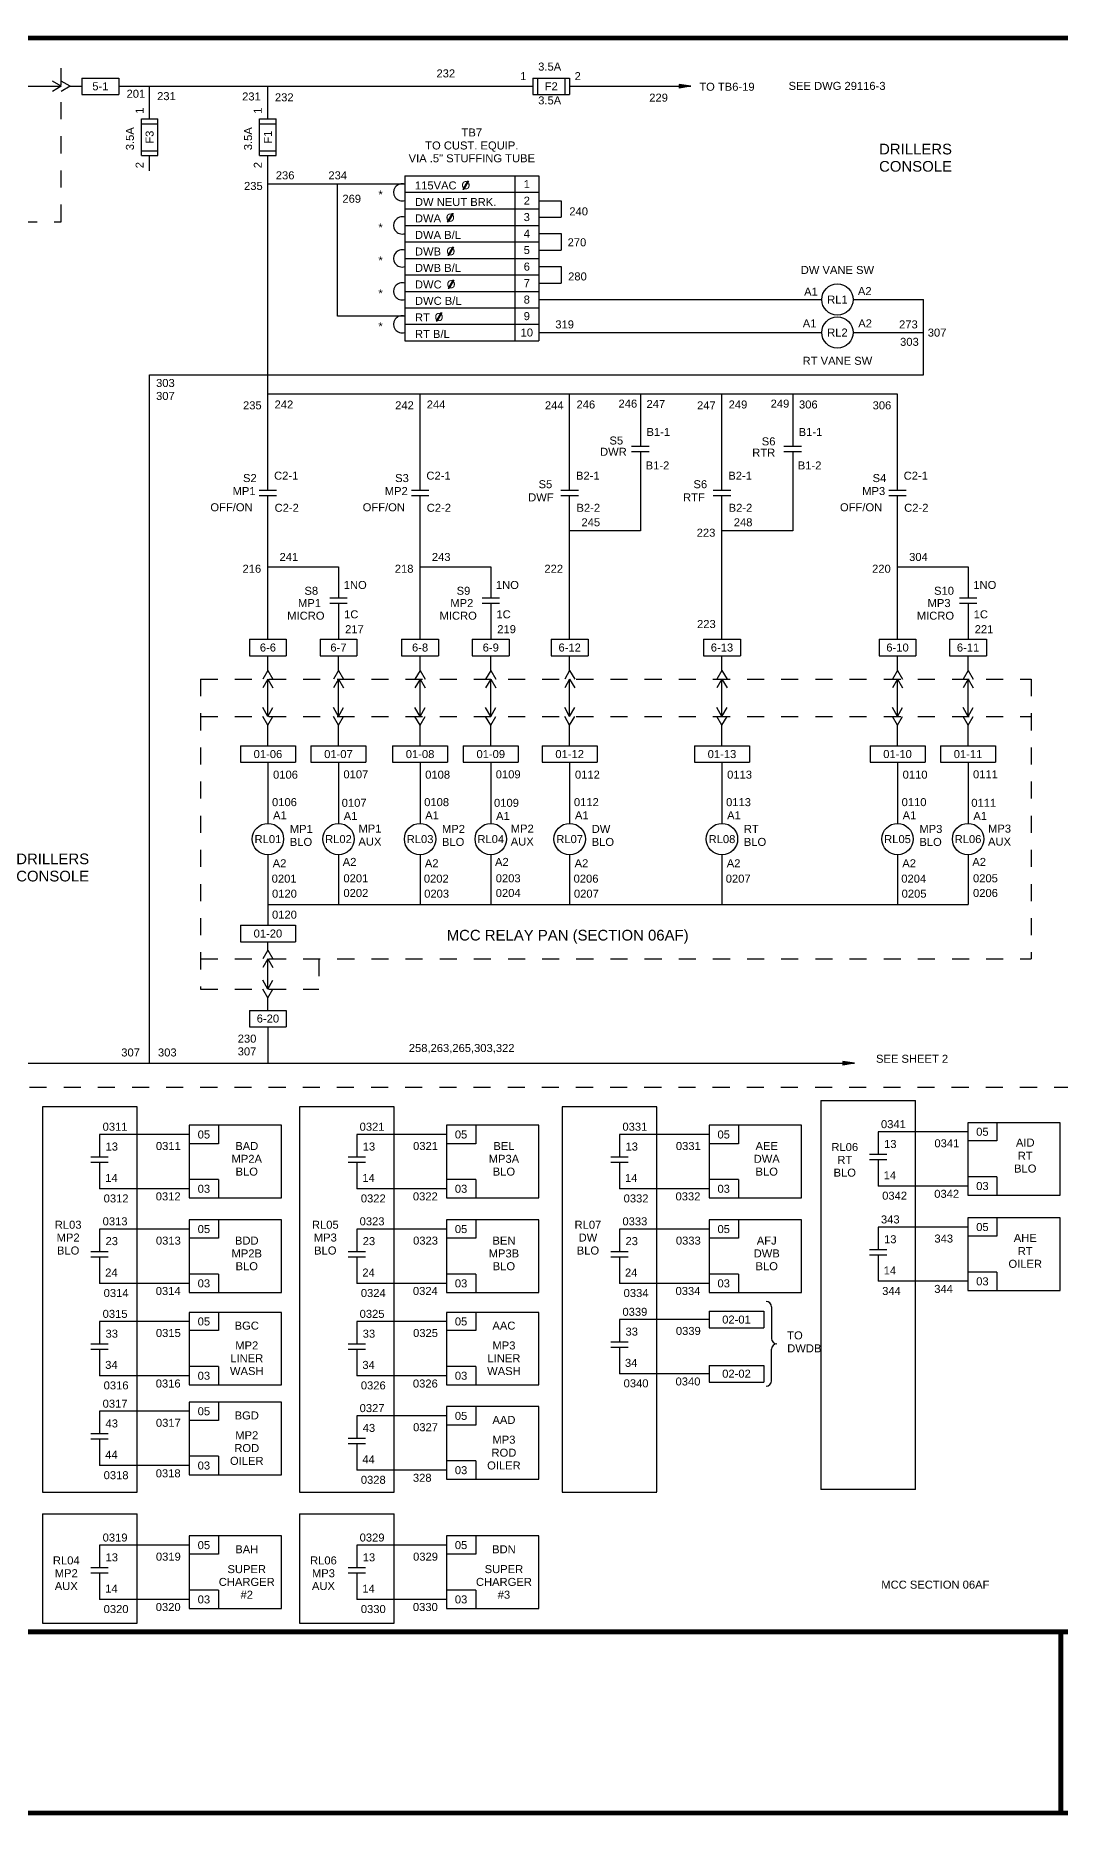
# Model space of a CAD drawing. Extents: x 1.2 to 17.8, y -2.1 to 8.3.
# Drawn here: x 7.38 to 13.38, y -2.09 to 8.33 of the extents above; entities that cross this region are included whole.
import ezdxf
from ezdxf.enums import TextEntityAlignment as Align

# ---------------------------------------------------------------- set-up
doc = ezdxf.new("R2010")
doc.units = 0
doc.header["$MEASUREMENT"] = 0
doc.linetypes.add('DASHED2', pattern=[0.375, 0.25, -0.125])
doc.layers.get('0').update_dxf_attribs({"linetype": 'CONTINUOUS'})
doc.layers.add('DRAWING', color=7, linetype='CONTINUOUS')
doc.styles.get("Standard").update_dxf_attribs({"font": 'ARIAL.TTF'})

# ---------------------------------------------------------------- blocks, each defined once
blk = doc.blocks.new('npcap')
for p, q in [((0, 0.051), (0, -0.051)), ((0.031, 0.051), (0.031, -0.051))]:
    blk.add_line(p, q)
blk = doc.blocks.new('pot_arrow')
blk.add_hatch(color=256).paths.add_polyline_path([(-0.068, 0.011), (-0.068, -0.011), (0, 0)])
for p, q in [((-0.068, 0.011), (-0.068, -0.011)), ((0, 0), (-0.068, 0.011)), ((0, 0), (-0.068, -0.011))]:
    blk.add_line(p, q)
blk = doc.blocks.new('_phase_symbol')
h = blk.add_hatch(color=256)
h.paths.add_polyline_path([(0.018, -0.034), (0.026, -0.034), (0.063, 0.03), (0.055, 0.03)], flags=16)
h.paths.add_polyline_path([(-0.072, -0.05), (0.083, -0.05), (0.083, 0.047), (-0.072, 0.047)], flags=9)
for p, q in [((0.055, 0.03), (0.018, -0.034)), ((0.063, 0.03), (0.026, -0.034)), ((0.055, 0.03), (0.063, 0.03)), ((0.026, -0.034), (0.018, -0.034))]:
    blk.add_line(p, q)
blk.add_text('O', height=0.0625).set_placement((0.007, -0.033))

msp = doc.modelspace()

# ---------------------------------------------------------------- linework, layer by layer
at = {"color": 7, "const_width": 0.0288}
msp.add_lwpolyline([(17.829, -2.077), (17.829, 8.319), (1.196, 8.319), (1.196, -2.077)], close=True, dxfattribs=at)
for points in [[(1.196, -1.016), (17.829, -1.016)], [(13.384, -2.077), (13.384, -1.016)]]:
    msp.add_lwpolyline(points, dxfattribs=at)
at = {"layer": 'DRAWING', "color": 7, "linetype": 'DASHED2', "ltscale": 0.25}
for p, q in [((7.531, 7.243), (7.531, 8.167)), ((3.29, 7.243), (7.531, 7.243)), ((8.347, 4.564), (13.211, 4.564)), ((8.347, 4.564), (8.347, 2.749)), ((13.211, 4.564), (13.211, 2.925)), ((8.347, 4.346), (13.211, 4.346)), ((8.347, 2.925), (13.211, 2.925)), ((9.04, 2.925), (9.04, 2.749)), ((8.347, 2.749), (9.04, 2.749)), ((5.745, 2.174), (13.5, 2.174))]:
    msp.add_line(p, q, dxfattribs=at)
at = {"layer": 'DRAWING', "color": 7}
for p, q in [((7.289, 8.036), (7.531, 8.036)), ((7.531, 8.036), (7.479, 8.066)), ((7.531, 8.036), (7.479, 8.006)), ((7.582, 8.036), (7.531, 8.066)), ((7.582, 8.036), (7.531, 8.006)), ((7.582, 8.036), (7.652, 8.036)), ((7.652, 8.084), (7.868, 8.084)), ((7.652, 8.084), (7.652, 7.988)), ((7.868, 8.084), (7.868, 7.988)), ((7.868, 8.036), (10.292, 8.036)), ((8.048, 7.846), (8.048, 8.036)), ((8.741, 7.846), (8.741, 8.036)), ((10.292, 8.084), (10.292, 7.988)), ((10.292, 8.084), (10.508, 8.084)), ((10.32, 8.084), (10.32, 7.988)), ((10.479, 8.084), (10.479, 7.988)), ((10.508, 8.084), (10.508, 7.988)), ((10.508, 8.036), (11.218, 8.036)), ((7.652, 7.988), (7.868, 7.988)), ((10.292, 7.988), (10.508, 7.988)), ((8, 7.63), (8, 7.846)), ((8, 7.846), (8.097, 7.846)), ((8.097, 7.63), (8.097, 7.846)), ((8.692, 7.846), (8.789, 7.846)), ((8.692, 7.63), (8.692, 7.846)), ((8.789, 7.63), (8.789, 7.846)), ((8, 7.817), (8.097, 7.817)), ((8.692, 7.817), (8.789, 7.817)), ((8, 7.658), (8.097, 7.658)), ((8, 7.63), (8.097, 7.63)), ((8.048, 7.54), (8.048, 7.63)), ((8.692, 7.658), (8.789, 7.658)), ((8.692, 7.63), (8.789, 7.63)), ((8.741, 5.668), (8.741, 7.63)), ((9.542, 7.511), (10.327, 7.511)), ((9.542, 7.511), (9.542, 6.545)), ((10.187, 7.511), (10.187, 6.545)), ((10.327, 7.511), (10.327, 6.545)), ((9.542, 7.463), (8.741, 7.463)), ((9.148, 6.69), (9.148, 7.463)), ((9.542, 7.415), (10.327, 7.415)), ((9.542, 7.318), (10.327, 7.318)), ((10.327, 7.366), (10.458, 7.366)), ((10.458, 7.366), (10.458, 7.27)), ((9.542, 7.221), (10.327, 7.221)), ((10.327, 7.27), (10.458, 7.27)), ((9.542, 7.125), (10.327, 7.125)), ((10.327, 7.173), (10.458, 7.173)), ((10.458, 7.173), (10.458, 7.077)), ((9.542, 7.028), (10.327, 7.028)), ((10.327, 7.077), (10.458, 7.077)), ((9.542, 6.932), (10.327, 6.932)), ((10.327, 6.98), (10.458, 6.98)), ((10.327, 6.883), (10.458, 6.883)), ((10.458, 6.98), (10.458, 6.883)), ((9.542, 6.835), (10.327, 6.835)), ((10.327, 6.787), (11.984, 6.787)), ((12.168, 6.787), (12.58, 6.787)), ((12.58, 6.347), (12.58, 6.787)), ((9.542, 6.69), (9.148, 6.69)), ((9.542, 6.738), (10.327, 6.738)), ((9.542, 6.642), (10.327, 6.642)), ((10.327, 6.594), (11.984, 6.594)), ((12.168, 6.594), (12.58, 6.594)), ((9.542, 6.545), (10.327, 6.545)), ((8.048, 2.314), (8.048, 6.347)), ((8.048, 6.347), (12.58, 6.347)), ((12.428, 6.233), (8.742, 6.233)), ((9.632, 5.668), (9.632, 6.233)), ((10.508, 5.668), (10.508, 6.233)), ((10.922, 6.233), (10.922, 5.927)), ((11.4, 5.668), (11.4, 6.233)), ((11.814, 6.233), (11.814, 5.927)), ((12.428, 5.668), (12.428, 6.233)), ((10.922, 5.896), (10.922, 5.433)), ((11.814, 5.896), (11.814, 5.433)), ((8.741, 4.797), (8.741, 5.637)), ((9.632, 4.797), (9.632, 5.637)), ((10.508, 4.797), (10.508, 5.637)), ((11.4, 5.062), (11.4, 5.637)), ((12.428, 4.797), (12.428, 5.637)), ((10.922, 5.433), (10.508, 5.433)), ((11.814, 5.433), (11.4, 5.433)), ((8.741, 5.221), (9.154, 5.221)), ((9.154, 5.221), (9.154, 5.04)), ((9.632, 5.221), (10.046, 5.221)), ((10.046, 5.221), (10.046, 5.04)), ((12.428, 5.221), (12.841, 5.221)), ((12.841, 5.221), (12.841, 5.04)), ((11.4, 4.797), (11.4, 5.12)), ((9.154, 5.009), (9.154, 4.797)), ((10.046, 5.009), (10.046, 4.797)), ((12.841, 5.009), (12.841, 4.797)), ((8.633, 4.797), (8.848, 4.797)), ((8.633, 4.797), (8.633, 4.7)), ((8.848, 4.797), (8.848, 4.7)), ((9.046, 4.797), (9.046, 4.7)), ((9.046, 4.797), (9.262, 4.797)), ((9.262, 4.797), (9.262, 4.7)), ((9.524, 4.797), (9.74, 4.797)), ((9.524, 4.797), (9.524, 4.7)), ((9.74, 4.797), (9.74, 4.7)), ((9.938, 4.797), (10.154, 4.797)), ((9.938, 4.797), (9.938, 4.7)), ((10.154, 4.797), (10.154, 4.7)), ((10.4, 4.797), (10.616, 4.797)), ((10.4, 4.797), (10.4, 4.7)), ((10.616, 4.797), (10.616, 4.7)), ((11.292, 4.797), (11.508, 4.797)), ((11.292, 4.797), (11.292, 4.7)), ((11.508, 4.797), (11.508, 4.7)), ((12.32, 4.797), (12.535, 4.797)), ((12.32, 4.797), (12.32, 4.7)), ((12.535, 4.797), (12.535, 4.7)), ((12.733, 4.797), (12.949, 4.797)), ((12.733, 4.797), (12.733, 4.7)), ((12.949, 4.797), (12.949, 4.7)), ((8.633, 4.7), (8.848, 4.7)), ((8.741, 4.615), (8.741, 4.7)), ((9.046, 4.7), (9.262, 4.7)), ((9.154, 4.615), (9.154, 4.7)), ((9.524, 4.7), (9.74, 4.7)), ((9.632, 4.615), (9.632, 4.7)), ((9.938, 4.7), (10.154, 4.7)), ((10.046, 4.615), (10.046, 4.7)), ((10.4, 4.7), (10.616, 4.7)), ((10.508, 4.615), (10.508, 4.7)), ((11.292, 4.7), (11.508, 4.7)), ((11.4, 4.615), (11.4, 4.7)), ((12.32, 4.7), (12.535, 4.7)), ((12.428, 4.615), (12.428, 4.7)), ((12.733, 4.7), (12.949, 4.7)), ((12.841, 4.615), (12.841, 4.7)), ((8.741, 4.615), (8.711, 4.564)), ((8.741, 4.615), (8.77, 4.564)), ((9.154, 4.615), (9.125, 4.564)), ((9.154, 4.615), (9.184, 4.564)), ((9.632, 4.615), (9.602, 4.564)), ((9.632, 4.615), (9.662, 4.564)), ((10.046, 4.615), (10.016, 4.564)), ((10.046, 4.615), (10.075, 4.564)), ((10.508, 4.615), (10.479, 4.564)), ((10.508, 4.615), (10.538, 4.564)), ((11.4, 4.615), (11.37, 4.564)), ((11.4, 4.615), (11.43, 4.564)), ((12.428, 4.615), (12.398, 4.564)), ((12.428, 4.615), (12.457, 4.564)), ((12.841, 4.615), (12.812, 4.564)), ((12.841, 4.615), (12.871, 4.564)), ((8.741, 4.564), (8.711, 4.512)), ((8.741, 4.564), (8.77, 4.512)), ((8.741, 4.346), (8.741, 4.564)), ((9.154, 4.564), (9.125, 4.512)), ((9.154, 4.564), (9.184, 4.512)), ((9.154, 4.346), (9.154, 4.564)), ((9.632, 4.564), (9.602, 4.512)), ((9.632, 4.346), (9.632, 4.564)), ((9.632, 4.564), (9.662, 4.512)), ((10.046, 4.564), (10.016, 4.512)), ((10.046, 4.346), (10.046, 4.564)), ((10.046, 4.564), (10.075, 4.512)), ((10.508, 4.564), (10.479, 4.512)), ((10.508, 4.346), (10.508, 4.564)), ((10.508, 4.564), (10.538, 4.512)), ((11.4, 4.564), (11.37, 4.512)), ((11.4, 4.346), (11.4, 4.564)), ((11.4, 4.564), (11.43, 4.512)), ((12.428, 4.564), (12.398, 4.512)), ((12.428, 4.346), (12.428, 4.564)), ((12.428, 4.564), (12.457, 4.512)), ((12.841, 4.564), (12.812, 4.512)), ((12.841, 4.346), (12.841, 4.564)), ((12.841, 4.564), (12.871, 4.512)), ((8.741, 4.346), (8.711, 4.398)), ((8.741, 4.346), (8.77, 4.398)), ((9.154, 4.346), (9.125, 4.398)), ((9.154, 4.346), (9.184, 4.398)), ((9.632, 4.346), (9.602, 4.398)), ((9.632, 4.346), (9.662, 4.398)), ((10.046, 4.346), (10.016, 4.398)), ((10.046, 4.346), (10.075, 4.398)), ((10.508, 4.346), (10.479, 4.398)), ((10.508, 4.346), (10.538, 4.398)), ((11.4, 4.346), (11.37, 4.398)), ((11.4, 4.346), (11.43, 4.398)), ((12.428, 4.346), (12.398, 4.398)), ((12.428, 4.346), (12.457, 4.398)), ((12.841, 4.346), (12.812, 4.398)), ((12.841, 4.346), (12.871, 4.398)), ((8.741, 4.295), (8.711, 4.346)), ((8.741, 4.295), (8.77, 4.346)), ((8.741, 4.173), (8.741, 4.295)), ((9.154, 4.295), (9.125, 4.346)), ((9.154, 4.295), (9.184, 4.346)), ((9.154, 4.173), (9.154, 4.295)), ((9.632, 4.295), (9.602, 4.346)), ((9.632, 4.295), (9.662, 4.346)), ((9.632, 4.173), (9.632, 4.295)), ((10.046, 4.295), (10.016, 4.346)), ((10.046, 4.295), (10.075, 4.346)), ((10.046, 4.173), (10.046, 4.295)), ((10.508, 4.295), (10.479, 4.346)), ((10.508, 4.295), (10.538, 4.346)), ((10.508, 4.173), (10.508, 4.295)), ((11.4, 4.295), (11.37, 4.346)), ((11.4, 4.295), (11.43, 4.346)), ((11.4, 4.173), (11.4, 4.295)), ((12.428, 4.295), (12.398, 4.346)), ((12.428, 4.295), (12.457, 4.346)), ((12.428, 4.173), (12.428, 4.295)), ((12.841, 4.295), (12.812, 4.346)), ((12.841, 4.295), (12.871, 4.346)), ((12.841, 4.173), (12.841, 4.295)), ((8.58, 4.173), (8.902, 4.173)), ((8.58, 4.173), (8.58, 4.077)), ((8.902, 4.173), (8.902, 4.077)), ((8.993, 4.173), (9.315, 4.173)), ((8.993, 4.173), (8.993, 4.077)), ((9.315, 4.173), (9.315, 4.077)), ((9.471, 4.173), (9.793, 4.173)), ((9.471, 4.173), (9.471, 4.077)), ((9.793, 4.173), (9.793, 4.077)), ((9.885, 4.173), (10.207, 4.173)), ((9.885, 4.173), (9.885, 4.077)), ((10.207, 4.173), (10.207, 4.077)), ((10.347, 4.173), (10.669, 4.173)), ((10.347, 4.173), (10.347, 4.077)), ((10.669, 4.173), (10.669, 4.077)), ((11.239, 4.173), (11.561, 4.173)), ((11.239, 4.173), (11.239, 4.077)), ((11.561, 4.173), (11.561, 4.077)), ((12.267, 4.173), (12.589, 4.173)), ((12.267, 4.173), (12.267, 4.077)), ((12.589, 4.173), (12.589, 4.077)), ((12.68, 4.173), (13.002, 4.173)), ((12.68, 4.173), (12.68, 4.077)), ((13.002, 4.173), (13.002, 4.077)), ((8.58, 4.077), (8.902, 4.077)), ((8.741, 4.077), (8.741, 3.719)), ((8.993, 4.077), (9.315, 4.077)), ((9.154, 4.077), (9.154, 3.719)), ((9.471, 4.077), (9.793, 4.077)), ((9.632, 4.077), (9.632, 3.719)), ((9.885, 4.077), (10.207, 4.077)), ((10.046, 4.077), (10.046, 3.719)), ((10.347, 4.077), (10.669, 4.077)), ((10.508, 4.077), (10.508, 3.719)), ((11.239, 4.077), (11.561, 4.077)), ((11.4, 4.077), (11.4, 3.719)), ((12.267, 4.077), (12.589, 4.077)), ((12.428, 4.077), (12.428, 3.719)), ((12.68, 4.077), (13.002, 4.077)), ((12.841, 4.077), (12.841, 3.719)), ((8.741, 3.535), (8.741, 3.122)), ((9.154, 3.535), (9.154, 3.243)), ((9.632, 3.535), (9.632, 3.243)), ((10.046, 3.535), (10.046, 3.243)), ((10.508, 3.535), (10.508, 3.243)), ((11.4, 3.535), (11.4, 3.243)), ((12.428, 3.535), (12.428, 3.243)), ((12.841, 3.535), (12.841, 3.243)), ((8.741, 3.243), (12.841, 3.243)), ((8.58, 3.122), (8.902, 3.122)), ((8.58, 3.122), (8.58, 3.026)), ((8.58, 3.026), (8.902, 3.026)), ((8.741, 2.976), (8.741, 3.026)), ((8.902, 3.122), (8.902, 3.026)), ((8.741, 2.976), (8.711, 2.925)), ((8.741, 2.925), (8.711, 2.874)), ((8.741, 2.976), (8.77, 2.925)), ((8.741, 2.749), (8.741, 2.925)), ((8.741, 2.925), (8.77, 2.874)), ((8.741, 2.749), (8.711, 2.8)), ((8.741, 2.697), (8.711, 2.749)), ((8.741, 2.749), (8.77, 2.8)), ((8.741, 2.697), (8.77, 2.749)), ((8.633, 2.624), (8.848, 2.624)), ((8.633, 2.624), (8.633, 2.528)), ((8.741, 2.624), (8.741, 2.697)), ((8.848, 2.624), (8.848, 2.528)), ((8.633, 2.528), (8.848, 2.528)), ((8.741, 2.528), (8.741, 2.314)), ((2.969, 2.314), (12.176, 2.314)), ((11.979, 2.096), (12.533, 2.096)), ((11.979, 2.096), (11.979, -0.182)), ((12.533, -0.182), (12.533, 2.096)), ((7.42, 2.058), (7.42, -0.197)), ((7.975, 2.058), (7.42, 2.058)), ((7.975, -0.197), (7.975, 2.058)), ((8.926, 2.058), (8.926, -0.197)), ((9.481, 2.058), (8.926, 2.058)), ((9.481, -0.197), (9.481, 2.058)), ((10.465, 2.058), (10.465, -0.197)), ((11.019, 2.058), (10.465, 2.058)), ((11.019, -0.195), (11.019, 2.058)), ((8.28, 1.897), (7.755, 1.897)), ((7.755, 1.897), (7.755, 1.764)), ((8.28, 1.951), (8.28, 1.525)), ((8.821, 1.951), (8.28, 1.951)), ((8.452, 1.951), (8.452, 1.843)), ((8.821, 1.525), (8.821, 1.951)), ((9.786, 1.897), (9.261, 1.897)), ((9.261, 1.897), (9.261, 1.764)), ((9.786, 1.951), (9.786, 1.525)), ((10.327, 1.951), (9.786, 1.951)), ((9.958, 1.951), (9.958, 1.843)), ((10.327, 1.525), (10.327, 1.951)), ((11.324, 1.897), (10.8, 1.897)), ((10.8, 1.897), (10.8, 1.764)), ((11.324, 1.951), (11.324, 1.525)), ((11.866, 1.951), (11.324, 1.951)), ((11.496, 1.951), (11.496, 1.843)), ((11.866, 1.525), (11.866, 1.951)), ((12.314, 1.913), (12.314, 1.78)), ((12.839, 1.913), (12.314, 1.913)), ((13.38, 1.966), (12.839, 1.966)), ((12.839, 1.966), (12.839, 1.541)), ((13.01, 1.966), (13.01, 1.859)), ((13.38, 1.541), (13.38, 1.966)), ((8.452, 1.843), (8.28, 1.843)), ((9.958, 1.843), (9.786, 1.843)), ((11.496, 1.843), (11.324, 1.843)), ((13.01, 1.859), (12.839, 1.859)), ((7.755, 1.733), (7.755, 1.579)), ((9.261, 1.733), (9.261, 1.579)), ((10.8, 1.733), (10.8, 1.579)), ((12.314, 1.749), (12.314, 1.595)), ((8.28, 1.579), (7.755, 1.579)), ((8.452, 1.633), (8.28, 1.633)), ((8.452, 1.633), (8.452, 1.525)), ((9.786, 1.579), (9.261, 1.579)), ((9.958, 1.633), (9.786, 1.633)), ((9.958, 1.633), (9.958, 1.525)), ((11.324, 1.579), (10.8, 1.579)), ((11.496, 1.633), (11.324, 1.633)), ((11.496, 1.633), (11.496, 1.525)), ((12.839, 1.595), (12.314, 1.595)), ((13.01, 1.649), (12.839, 1.649)), ((13.01, 1.649), (13.01, 1.541)), ((8.28, 1.525), (8.821, 1.525)), ((9.786, 1.525), (10.327, 1.525)), ((11.324, 1.525), (11.866, 1.525)), ((12.839, 1.541), (13.38, 1.541)), ((8.821, 1.397), (8.28, 1.397)), ((8.28, 1.397), (8.28, 0.971)), ((8.452, 1.397), (8.452, 1.289)), ((8.821, 0.971), (8.821, 1.397)), ((10.327, 1.397), (9.786, 1.397)), ((9.786, 1.397), (9.786, 0.971)), ((9.958, 1.397), (9.958, 1.289)), ((10.327, 0.971), (10.327, 1.397)), ((11.866, 1.397), (11.324, 1.397)), ((11.324, 1.397), (11.324, 0.971)), ((11.496, 1.397), (11.496, 1.289)), ((11.866, 0.971), (11.866, 1.397)), ((12.839, 1.408), (12.839, 0.983)), ((13.38, 1.408), (12.839, 1.408)), ((13.01, 1.408), (13.01, 1.301)), ((13.38, 0.983), (13.38, 1.408)), ((8.28, 1.343), (7.755, 1.343)), ((7.755, 1.343), (7.755, 1.21)), ((8.452, 1.289), (8.28, 1.289)), ((9.786, 1.343), (9.261, 1.343)), ((9.261, 1.343), (9.261, 1.21)), ((9.958, 1.289), (9.786, 1.289)), ((11.324, 1.343), (10.8, 1.343)), ((10.8, 1.343), (10.8, 1.21)), ((11.496, 1.289), (11.324, 1.289)), ((12.839, 1.355), (12.314, 1.355)), ((12.314, 1.355), (12.314, 1.222)), ((13.01, 1.301), (12.839, 1.301)), ((7.755, 1.179), (7.755, 1.025)), ((9.261, 1.179), (9.261, 1.025)), ((10.8, 1.179), (10.8, 1.025)), ((12.314, 1.191), (12.314, 1.037)), ((8.452, 1.079), (8.28, 1.079)), ((8.452, 1.079), (8.452, 0.971)), ((9.958, 1.079), (9.786, 1.079)), ((9.958, 1.079), (9.958, 0.971)), ((11.496, 1.079), (11.324, 1.079)), ((11.496, 1.079), (11.496, 0.971)), ((13.01, 1.091), (12.839, 1.091)), ((13.01, 1.091), (13.01, 0.983)), ((8.28, 1.025), (7.755, 1.025)), ((8.28, 0.971), (8.821, 0.971)), ((9.786, 1.025), (9.261, 1.025)), ((9.786, 0.971), (10.327, 0.971)), ((11.324, 1.025), (10.8, 1.025)), ((11.324, 0.971), (11.866, 0.971)), ((12.839, 1.037), (12.314, 1.037)), ((12.839, 0.983), (13.38, 0.983)), ((8.28, 0.855), (8.28, 0.43)), ((8.821, 0.855), (8.28, 0.855)), ((8.452, 0.855), (8.452, 0.748)), ((8.821, 0.43), (8.821, 0.855)), ((9.786, 0.855), (9.786, 0.43)), ((10.327, 0.855), (9.786, 0.855)), ((9.958, 0.855), (9.958, 0.748)), ((10.327, 0.43), (10.327, 0.855)), ((11.324, 0.862), (11.324, 0.765)), ((11.324, 0.862), (11.646, 0.862)), ((11.646, 0.862), (11.646, 0.765)), ((11.659, 0.92), (11.659, 0.92)), ((11.69, 0.888), (11.69, 0.702)), ((7.755, 0.802), (7.755, 0.669)), ((8.28, 0.802), (7.755, 0.802)), ((8.452, 0.748), (8.28, 0.748)), ((9.261, 0.802), (9.261, 0.669)), ((9.786, 0.802), (9.261, 0.802)), ((9.958, 0.748), (9.786, 0.748)), ((10.8, 0.813), (10.8, 0.681)), ((11.324, 0.813), (10.8, 0.813)), ((11.324, 0.765), (11.646, 0.765)), ((7.755, 0.638), (7.755, 0.484)), ((9.261, 0.638), (9.261, 0.484)), ((10.8, 0.65), (10.8, 0.496)), ((11.69, 0.454), (11.69, 0.64)), ((11.721, 0.671), (11.721, 0.671)), ((11.721, 0.671), (11.721, 0.671)), ((8.452, 0.538), (8.28, 0.538)), ((8.452, 0.538), (8.452, 0.43)), ((9.958, 0.538), (9.786, 0.538)), ((9.958, 0.538), (9.958, 0.43)), ((11.324, 0.544), (11.324, 0.447)), ((11.324, 0.544), (11.646, 0.544)), ((11.646, 0.544), (11.646, 0.447)), ((8.28, 0.484), (7.755, 0.484)), ((8.28, 0.43), (8.821, 0.43)), ((9.786, 0.484), (9.261, 0.484)), ((9.786, 0.43), (10.327, 0.43)), ((11.324, 0.496), (10.8, 0.496)), ((11.324, 0.447), (11.646, 0.447)), ((11.659, 0.423), (11.659, 0.423)), ((8.28, 0.329), (8.28, -0.096)), ((8.821, 0.329), (8.28, 0.329)), ((8.452, 0.329), (8.452, 0.222)), ((8.821, -0.096), (8.821, 0.329)), ((8.28, 0.276), (7.755, 0.276)), ((7.755, 0.276), (7.755, 0.143)), ((8.452, 0.222), (8.28, 0.222)), ((9.786, 0.249), (9.261, 0.249)), ((9.261, 0.249), (9.261, 0.117)), ((10.327, 0.303), (9.786, 0.303)), ((9.786, 0.303), (9.786, -0.122)), ((9.958, 0.303), (9.958, 0.195)), ((10.327, -0.122), (10.327, 0.303)), ((7.755, 0.112), (7.755, -0.042)), ((9.958, 0.195), (9.786, 0.195)), ((8.452, 0.012), (8.28, 0.012)), ((8.452, 0.012), (8.452, -0.096)), ((9.261, 0.085), (9.261, -0.069)), ((8.28, -0.042), (7.755, -0.042)), ((8.28, -0.096), (8.821, -0.096)), ((9.786, -0.069), (9.261, -0.069)), ((9.958, -0.015), (9.786, -0.015)), ((9.958, -0.015), (9.958, -0.122)), ((7.42, -0.197), (7.975, -0.197)), ((8.926, -0.197), (9.481, -0.197)), ((9.786, -0.122), (10.327, -0.122)), ((10.465, -0.197), (11.019, -0.197)), ((11.979, -0.181), (12.533, -0.181)), ((7.42, -0.325), (7.975, -0.325)), ((7.42, -0.325), (7.42, -0.966)), ((7.975, -0.966), (7.975, -0.325)), ((8.926, -0.325), (9.481, -0.325)), ((8.926, -0.325), (8.926, -0.966)), ((9.481, -0.966), (9.481, -0.325)), ((8.28, -0.508), (7.755, -0.508)), ((7.755, -0.508), (7.755, -0.641)), ((8.821, -0.454), (8.28, -0.454)), ((8.28, -0.454), (8.28, -0.88)), ((8.452, -0.454), (8.452, -0.562)), ((8.821, -0.88), (8.821, -0.454)), ((9.786, -0.508), (9.261, -0.508)), ((9.261, -0.508), (9.261, -0.641)), ((10.327, -0.454), (9.786, -0.454)), ((9.786, -0.454), (9.786, -0.88)), ((9.958, -0.454), (9.958, -0.562)), ((10.327, -0.88), (10.327, -0.454)), ((8.452, -0.562), (8.28, -0.562)), ((9.958, -0.562), (9.786, -0.562)), ((7.755, -0.672), (7.755, -0.826)), ((9.261, -0.672), (9.261, -0.826)), ((8.28, -0.826), (7.755, -0.826)), ((8.452, -0.772), (8.28, -0.772)), ((8.452, -0.772), (8.452, -0.88)), ((9.786, -0.826), (9.261, -0.826)), ((9.958, -0.772), (9.786, -0.772)), ((9.958, -0.772), (9.958, -0.88)), ((8.28, -0.88), (8.821, -0.88)), ((9.786, -0.88), (10.327, -0.88)), ((7.42, -0.966), (7.975, -0.966)), ((8.926, -0.966), (9.481, -0.966))]:
    msp.add_line(p, q, dxfattribs=at)
for centre in [(12.076, 6.787), (12.076, 6.594), (8.741, 3.627), (9.154, 3.627), (9.632, 3.627), (10.046, 3.627), (10.508, 3.627), (11.4, 3.627), (12.428, 3.627), (12.841, 3.627)]:
    msp.add_circle(centre, 0.0918, dxfattribs=at)
for centre, radius, start, end in [((9.527, 7.415), 0.0505, 72.8522, 287.1478), ((9.527, 7.221), 0.0505, 72.8522, 287.1478), ((9.527, 7.028), 0.0505, 72.8522, 287.1478), ((9.527, 6.835), 0.0505, 72.8522, 287.1478), ((9.527, 6.642), 0.0505, 72.8522, 287.1478), ((11.659, 0.888), 0.0312, 0, 90), ((11.721, 0.702), 0.0312, 180, 270), ((11.721, 0.64), 0.0312, 90, 180), ((11.659, 0.454), 0.0312, 270, 0)]:
    msp.add_arc(centre, radius, start, end, dxfattribs=at)

# ---------------------------------------------------------------- block references
for p in [(11.218, 8.036), (12.176, 2.314)]:
    msp.add_blockref('pot_arrow', p, dxfattribs=at)
at = {"layer": 'DRAWING', "color": 7, "xscale": 0.75, "yscale": 0.75, "zscale": 0.75}
for p in [(9.869, 7.458), (9.778, 7.268), (9.781, 7.071), (9.783, 6.878), (9.712, 6.686)]:
    msp.add_blockref('_phase_symbol', p, dxfattribs=at)
at = {"layer": 'DRAWING', "color": 7}
for p, rotation in [((10.922, 5.927), 270), ((11.814, 5.927), 270), ((8.741, 5.668), 270), ((9.632, 5.668), 270), ((10.508, 5.668), 270), ((11.4, 5.668), 270), ((12.428, 5.668), 270), ((9.154, 5.009), 90), ((10.046, 5.009), 90), ((12.841, 5.009), 90), ((12.314, 1.78), 270), ((7.755, 1.764), 270), ((9.261, 1.764), 270), ((10.8, 1.764), 270), ((7.755, 1.21), 270), ((9.261, 1.21), 270), ((10.8, 1.21), 270), ((12.314, 1.222), 270), ((7.755, 0.669), 270), ((9.261, 0.669), 270), ((10.8, 0.681), 270), ((7.755, 0.143), 270), ((9.261, 0.117), 270), ((7.755, -0.641), 270), ((9.261, -0.641), 270)]:
    msp.add_blockref('npcap', p, dxfattribs=dict(at, rotation=rotation))

# ---------------------------------------------------------------- texts
for s, height, p in [('232', 0.0469, (9.728, 8.088)), ('1', 0.0469, (10.218, 8.072)), ('2', 0.0469, (10.537, 8.072)), ('TO TB6-19', 0.0469, (11.267, 8.01)), ('SEE DWG 29116-3', 0.04688, (11.79, 8.015)), ('201', 0.0469, (7.913, 7.969)), ('231', 0.0469, (8.092, 7.955)), ('231', 0.0469, (8.59, 7.953)), ('232', 0.0469, (8.782, 7.948)), ('229', 0.0469, (10.974, 7.946)), ('DRILLERS', 0.0625, (12.32, 7.637)), ('236', 0.0469, (8.787, 7.491)), ('234', 0.0469, (9.095, 7.491)), ('CONSOLE', 0.0625, (12.32, 7.536)), ('235', 0.0469, (8.601, 7.429)), ('269', 0.0469, (9.177, 7.354)), ('*', 0.0469, (9.388, 7.379)), ('115VAC', 0.0469, (9.602, 7.432)), ('DW NEUT BRK.', 0.04688, (9.602, 7.335)), ('240', 0.0469, (10.506, 7.28)), ('*', 0.0469, (9.388, 7.186)), ('DWA', 0.0469, (9.602, 7.239)), ('DWA B/L', 0.0469, (9.602, 7.142)), ('DWB', 0.0469, (9.602, 7.045)), ('270', 0.0469, (10.496, 7.099)), ('*', 0.0469, (9.388, 6.993)), ('DWB B/L', 0.0469, (9.602, 6.949)), ('DWC', 0.0469, (9.602, 6.852)), ('280', 0.0469, (10.499, 6.899)), ('*', 0.0469, (9.388, 6.8)), ('DWC B/L', 0.0469, (9.602, 6.756)), ('A1', 0.0469, (11.881, 6.81)), ('A2', 0.0469, (12.196, 6.813)), ('RT', 0.0469, (9.602, 6.659)), ('A2', 0.0469, (12.198, 6.624)), ('*', 0.0469, (9.388, 6.607)), ('RT B/L', 0.0469, (9.602, 6.562)), ('319', 0.0469, (10.424, 6.618)), ('A1', 0.0469, (11.873, 6.624)), ('273', 0.0469, (12.437, 6.618)), ('307', 0.0469, (12.605, 6.57)), ('303', 0.0469, (12.443, 6.516)), ('303', 0.0469, (8.086, 6.275)), ('307', 0.0469, (8.086, 6.199)), ('235', 0.0469, (8.595, 6.144)), ('242', 0.0469, (8.78, 6.149)), ('242', 0.0469, (9.486, 6.144)), ('244', 0.0469, (9.671, 6.149)), ('244', 0.0469, (10.363, 6.144)), ('246', 0.0469, (10.548, 6.149)), ('246', 0.0469, (10.794, 6.154)), ('247', 0.0469, (10.958, 6.152)), ('247', 0.0469, (11.254, 6.144)), ('249', 0.0469, (11.439, 6.149)), ('249', 0.0469, (11.685, 6.154)), ('306', 0.0469, (11.851, 6.149)), ('306', 0.0469, (12.282, 6.144)), ('S5', 0.0469, (10.741, 5.938)), ('B1-1', 0.0469, (10.958, 5.988)), ('S6', 0.0469, (11.633, 5.933)), ('B1-1', 0.0469, (11.849, 5.988)), ('DWR', 0.0469, (10.686, 5.872)), ('B1-2', 0.0469, (10.953, 5.792)), ('RTR', 0.0469, (11.577, 5.867)), ('B1-2', 0.0469, (11.844, 5.792)), ('S2', 0.0469, (8.595, 5.718)), ('C2-1', 0.0469, (8.777, 5.732)), ('S3', 0.0469, (9.486, 5.718)), ('C2-1', 0.0469, (9.669, 5.732)), ('B2-1', 0.0469, (10.545, 5.732)), ('B2-1', 0.0469, (11.437, 5.732)), ('S4', 0.0469, (12.282, 5.718)), ('C2-1', 0.0469, (12.464, 5.732)), ('MP1', 0.0469, (8.534, 5.642)), ('MP2', 0.0469, (9.425, 5.642)), ('DWF', 0.0469, (10.265, 5.605)), ('S5', 0.0469, (10.326, 5.682)), ('RTF', 0.0469, (11.172, 5.605)), ('S6', 0.0469, (11.233, 5.682)), ('MP3', 0.0469, (12.221, 5.642)), ('OFF/ON', 0.0469, (8.404, 5.547)), ('C2-2', 0.0469, (8.78, 5.544)), ('OFF/ON', 0.0469, (9.296, 5.547)), ('C2-2', 0.0469, (9.671, 5.544)), ('B2-2', 0.0469, (10.548, 5.544)), ('B2-2', 0.0469, (11.439, 5.544)), ('OFF/ON', 0.0469, (12.091, 5.547)), ('C2-2', 0.0469, (12.467, 5.544)), ('245', 0.0469, (10.577, 5.459)), ('223', 0.0469, (11.252, 5.398)), ('248', 0.0469, (11.469, 5.459)), ('216', 0.0469, (8.592, 5.187)), ('241', 0.0469, (8.809, 5.256)), ('218', 0.0469, (9.484, 5.187)), ('243', 0.0469, (9.701, 5.256)), ('222', 0.0469, (10.36, 5.187)), ('220', 0.0469, (12.279, 5.187)), ('304', 0.0469, (12.496, 5.256)), ('1NO', 0.0469, (9.185, 5.092)), ('1NO', 0.0469, (10.076, 5.092)), ('1NO', 0.0469, (12.872, 5.092)), ('MP1', 0.0469, (8.917, 4.986)), ('S8', 0.0469, (8.955, 5.058)), ('MP2', 0.0469, (9.809, 4.986)), ('S9', 0.0469, (9.846, 5.058)), ('MP3', 0.0469, (12.604, 4.986)), ('S10', 0.0469, (12.642, 5.058)), ('MICRO', 0.0469, (8.854, 4.912)), ('1C', 0.0469, (9.187, 4.92)), ('MICRO', 0.0469, (9.746, 4.912)), ('1C', 0.0469, (10.079, 4.92)), ('223', 0.0469, (11.254, 4.863)), ('MICRO', 0.0469, (12.541, 4.912)), ('1C', 0.0469, (12.874, 4.92)), ('217', 0.0469, (9.193, 4.833)), ('219', 0.0469, (10.084, 4.833)), ('221', 0.0469, (12.88, 4.833)), ('0106', 0.0469, (8.771, 3.981)), ('0107', 0.0469, (9.183, 3.983)), ('0108', 0.0469, (9.662, 3.981)), ('0109', 0.0469, (10.075, 3.983)), ('0112', 0.0469, (10.539, 3.981)), ('0113', 0.0469, (11.43, 3.981)), ('0110', 0.0469, (12.458, 3.981)), ('0111', 0.0469, (12.87, 3.983)), ('0106', 0.0469, (8.765, 3.82)), ('0107', 0.0469, (9.173, 3.816)), ('0108', 0.0469, (9.656, 3.82)), ('0109', 0.0469, (10.065, 3.816)), ('0112', 0.0469, (10.533, 3.82)), ('0113', 0.0469, (11.424, 3.82)), ('0110', 0.0469, (12.452, 3.82)), ('0111', 0.0469, (12.86, 3.816)), ('A1', 0.0469, (8.771, 3.743)), ('A1', 0.0469, (9.185, 3.739)), ('A1', 0.0469, (9.662, 3.743)), ('A1', 0.0469, (10.077, 3.739)), ('A1', 0.0469, (10.539, 3.743)), ('A1', 0.0469, (11.43, 3.743)), ('A1', 0.0469, (12.458, 3.743)), ('A1', 0.0469, (12.872, 3.739)), ('MP1', 0.0469, (8.869, 3.663)), ('MP1', 0.0469, (9.271, 3.665)), ('MP2', 0.0469, (9.76, 3.663)), ('MP2', 0.0469, (10.163, 3.665)), ('DW', 0.0469, (10.637, 3.663)), ('RT', 0.0469, (11.528, 3.663)), ('MP3', 0.0469, (12.556, 3.663)), ('MP3', 0.0469, (12.958, 3.665)), ('BLO', 0.0469, (8.869, 3.587)), ('AUX', 0.0469, (9.271, 3.589)), ('BLO', 0.0469, (9.76, 3.587)), ('AUX', 0.0469, (10.163, 3.589)), ('BLO', 0.0469, (10.637, 3.587)), ('BLO', 0.0469, (11.528, 3.587)), ('BLO', 0.0469, (12.556, 3.587)), ('AUX', 0.0469, (12.958, 3.589)), ('CONSOLE', 0.0625, (7.267, 3.379)), ('DRILLERS', 0.0625, (7.267, 3.48)), ('A2', 0.0469, (8.769, 3.462)), ('A2', 0.0469, (9.179, 3.47)), ('A2', 0.0469, (9.66, 3.462)), ('A2', 0.0469, (10.071, 3.47)), ('A2', 0.0469, (10.537, 3.462)), ('A2', 0.0469, (11.428, 3.462)), ('A2', 0.0469, (12.456, 3.462)), ('A2', 0.0469, (12.866, 3.47)), ('0201', 0.0469, (8.763, 3.372)), ('0201', 0.0469, (9.183, 3.374)), ('0202', 0.0469, (9.654, 3.372)), ('0203', 0.0469, (10.075, 3.374)), ('0206', 0.0469, (10.531, 3.372)), ('0207', 0.0469, (11.422, 3.372)), ('0204', 0.0469, (12.45, 3.372)), ('0205', 0.0469, (12.87, 3.374)), ('0120', 0.0469, (8.765, 3.284)), ('0202', 0.0469, (9.183, 3.288)), ('0203', 0.0469, (9.656, 3.284)), ('0204', 0.0469, (10.075, 3.288)), ('0207', 0.0469, (10.533, 3.284)), ('0205', 0.0469, (12.452, 3.284)), ('0206', 0.0469, (12.87, 3.288)), ('0120', 0.0469, (8.765, 3.161)), ('MCC RELAY PAN (SECTION 06AF)', 0.0625, (9.788, 3.033)), ('307', 0.0469, (7.882, 2.354)), ('303', 0.0469, (8.097, 2.354)), ('307', 0.0469, (8.564, 2.36)), ('230', 0.0469, (8.564, 2.435)), ('258,263,265,303,322', 0.04688, (9.566, 2.38)), ('SEE SHEET 2', 0.04688, (12.302, 2.317)), ('0341', 0.0469, (12.331, 1.934)), ('0311', 0.0469, (7.773, 1.919)), ('0321', 0.0469, (9.278, 1.919)), ('0331', 0.0469, (10.817, 1.919)), ('13', 0.0469, (7.79, 1.803)), ('0311', 0.0469, (8.085, 1.806)), ('13', 0.0469, (9.296, 1.803)), ('0321', 0.0469, (9.591, 1.806)), ('13', 0.0469, (10.835, 1.803)), ('0331', 0.0469, (11.13, 1.806)), ('13', 0.0469, (12.349, 1.818)), ('0341', 0.0469, (12.644, 1.822)), ('14', 0.0469, (12.347, 1.635)), ('14', 0.0469, (7.788, 1.619)), ('14', 0.0469, (9.294, 1.619)), ('14', 0.0469, (10.832, 1.619)), ('0342', 0.0469, (12.643, 1.526)), ('0312', 0.0469, (7.779, 1.499)), ('0312', 0.0469, (8.084, 1.511)), ('0322', 0.0469, (9.285, 1.499)), ('0322', 0.0469, (9.59, 1.511)), ('0332', 0.0469, (10.824, 1.499)), ('0332', 0.0469, (11.128, 1.511)), ('0342', 0.0469, (12.338, 1.515)), ('0313', 0.0469, (7.773, 1.365)), ('0323', 0.0469, (9.278, 1.365)), ('0333', 0.0469, (10.817, 1.365)), ('343', 0.0469, (12.331, 1.376)), ('23', 0.0469, (7.79, 1.249)), ('0313', 0.0469, (8.085, 1.252)), ('23', 0.0469, (9.296, 1.249)), ('0323', 0.0469, (9.591, 1.252)), ('23', 0.0469, (10.835, 1.249)), ('0333', 0.0469, (11.13, 1.252)), ('13', 0.0469, (12.349, 1.26)), ('343', 0.0469, (12.644, 1.264)), ('24', 0.0469, (7.788, 1.065)), ('24', 0.0469, (9.294, 1.065)), ('24', 0.0469, (10.832, 1.065)), ('14', 0.0469, (12.347, 1.077)), ('0314', 0.0469, (7.779, 0.945)), ('0314', 0.0469, (8.084, 0.957)), ('0324', 0.0469, (9.285, 0.945)), ('0324', 0.0469, (9.59, 0.957)), ('0334', 0.0469, (10.824, 0.945)), ('0334', 0.0469, (11.128, 0.957)), ('344', 0.0469, (12.338, 0.957)), ('344', 0.0469, (12.643, 0.969)), ('0315', 0.0469, (7.773, 0.823)), ('0325', 0.0469, (9.278, 0.823)), ('0339', 0.0469, (10.817, 0.835)), ('33', 0.0469, (7.79, 0.707)), ('0315', 0.0469, (8.085, 0.711)), ('33', 0.0469, (9.296, 0.707)), ('0325', 0.0469, (9.591, 0.711)), ('33', 0.0469, (10.835, 0.719)), ('0339', 0.0469, (11.13, 0.723)), ('TO', 0.0469, (11.782, 0.697)), ('DWDB', 0.0469, (11.782, 0.621)), ('34', 0.0469, (7.788, 0.524)), ('34', 0.0469, (9.294, 0.524)), ('34', 0.0469, (10.832, 0.536)), ('0316', 0.0469, (7.779, 0.404)), ('0316', 0.0469, (8.084, 0.415)), ('0326', 0.0469, (9.285, 0.404)), ('0326', 0.0469, (9.59, 0.415)), ('0340', 0.0469, (10.824, 0.416)), ('0340', 0.0469, (11.128, 0.427)), ('0317', 0.0469, (7.773, 0.297)), ('0327', 0.0469, (9.278, 0.271)), ('43', 0.0469, (7.79, 0.181)), ('0317', 0.0469, (8.085, 0.185)), ('43', 0.0469, (9.296, 0.155)), ('0327', 0.0469, (9.591, 0.159)), ('44', 0.0469, (7.788, -0.002)), ('44', 0.0469, (9.294, -0.029)), ('0318', 0.0469, (7.779, -0.122)), ('0318', 0.0469, (8.084, -0.111)), ('0328', 0.0469, (9.285, -0.149)), ('328', 0.0469, (9.59, -0.137)), ('0319', 0.0469, (7.773, -0.487)), ('0329', 0.0469, (9.278, -0.487)), ('13', 0.0469, (7.79, -0.603)), ('0319', 0.0469, (8.085, -0.599)), ('13', 0.0469, (9.296, -0.603)), ('0329', 0.0469, (9.591, -0.599)), ('MCC SECTION 06AF', 0.04688, (12.333, -0.763)), ('14', 0.0469, (7.788, -0.786)), ('14', 0.0469, (9.294, -0.786)), ('0320', 0.0469, (7.779, -0.906)), ('0320', 0.0469, (8.084, -0.894)), ('0330', 0.0469, (9.285, -0.906)), ('0330', 0.0469, (9.59, -0.894))]:
    msp.add_text(s, height=height, dxfattribs=at).set_placement(p)
for s, height, p in [('3.5A', 0.0469, (10.391, 8.128)), ('3.5A', 0.0469, (10.391, 7.93)), ('TO CUST. EQUIP.', 0.04688, (9.935, 7.666)), ('TB7', 0.0469, (9.935, 7.742)), ('VIA .5" STUFFING TUBE', 0.04688, (9.935, 7.591)), ('DW VANE SW', 0.0469, (12.076, 6.937)), ('RT VANE SW', 0.0469, (12.076, 6.405)), ('MP2A', 0.0469, (8.617, 1.731)), ('BAD', 0.0469, (8.617, 1.806)), ('MP3A', 0.0469, (10.123, 1.731)), ('BEL', 0.0469, (10.123, 1.806)), ('DWA', 0.0469, (11.662, 1.731)), ('AEE', 0.0469, (11.662, 1.806)), ('RL06', 0.0469, (12.119, 1.8)), ('AID', 0.0469, (13.176, 1.826)), ('RT', 0.0469, (13.176, 1.749)), ('BLO', 0.0469, (8.617, 1.656)), ('BLO', 0.0469, (10.123, 1.656)), ('BLO', 0.0469, (11.662, 1.656)), ('BLO', 0.0469, (12.119, 1.65)), ('RT', 0.0469, (12.119, 1.725)), ('BLO', 0.0469, (13.176, 1.674)), ('RL03', 0.0469, (7.571, 1.345)), ('RL05', 0.0469, (9.077, 1.345)), ('RL07', 0.0469, (10.615, 1.345)), ('MP2', 0.0469, (7.571, 1.27)), ('BDD', 0.0469, (8.617, 1.252)), ('MP3', 0.0469, (9.077, 1.27)), ('BEN', 0.0469, (10.123, 1.252)), ('DW', 0.0469, (10.615, 1.27)), ('AFJ', 0.0469, (11.662, 1.252)), ('AHE', 0.0469, (13.176, 1.268)), ('BLO', 0.0469, (7.571, 1.194)), ('MP2B', 0.0469, (8.617, 1.177)), ('BLO', 0.0469, (8.617, 1.102)), ('BLO', 0.0469, (9.077, 1.194)), ('MP3B', 0.0469, (10.123, 1.177)), ('BLO', 0.0469, (10.123, 1.102)), ('BLO', 0.0469, (10.615, 1.194)), ('DWB', 0.0469, (11.662, 1.177)), ('BLO', 0.0469, (11.662, 1.102)), ('OILER', 0.0469, (13.176, 1.116)), ('RT', 0.0469, (13.176, 1.191)), ('BGC', 0.0469, (8.617, 0.754)), ('AAC', 0.0469, (10.123, 0.754)), ('MP2', 0.0469, (8.617, 0.638)), ('MP3', 0.0469, (10.123, 0.638)), ('WASH', 0.0469, (8.617, 0.488)), ('LINER', 0.0469, (8.617, 0.563)), ('WASH', 0.0469, (10.123, 0.488)), ('LINER', 0.0469, (10.123, 0.563)), ('BGD', 0.0469, (8.617, 0.228)), ('AAD', 0.0469, (10.123, 0.202)), ('MP2', 0.0469, (8.617, 0.112)), ('MP3', 0.0469, (10.123, 0.086)), ('OILER', 0.0469, (8.617, -0.038)), ('ROD', 0.0469, (8.617, 0.037)), ('ROD', 0.0469, (10.123, 0.01)), ('OILER', 0.0469, (10.123, -0.065)), ('BAH', 0.0469, (8.617, -0.556)), ('BDN', 0.0469, (10.123, -0.556)), ('RL04', 0.0469, (7.56, -0.621)), ('SUPER', 0.0469, (8.617, -0.672)), ('RL06', 0.0469, (9.066, -0.621)), ('SUPER', 0.0469, (10.123, -0.672)), ('AUX', 0.0469, (7.56, -0.771)), ('MP2', 0.0469, (7.56, -0.696)), ('CHARGER', 0.0469, (8.617, -0.747)), ('AUX', 0.0469, (9.066, -0.771)), ('MP3', 0.0469, (9.066, -0.696)), ('CHARGER', 0.0469, (10.123, -0.747)), ('#2', 0.0469, (8.617, -0.822)), ('#3', 0.0469, (10.123, -0.822))]:
    msp.add_text(s, height=height, dxfattribs=at).set_placement(p, align=Align.CENTER)
for s, p in [('5-1', (7.76, 8.036)), ('F2', (10.4, 8.036)), ('1', (10.257, 7.463)), ('2', (10.257, 7.366)), ('4', (10.257, 7.173)), ('3', (10.257, 7.27)), ('5', (10.257, 7.077)), ('6', (10.257, 6.98)), ('7', (10.257, 6.883)), ('8', (10.257, 6.787)), ('RL1', (12.076, 6.787)), ('9', (10.257, 6.69)), ('10', (10.257, 6.594)), ('RL2', (12.076, 6.594)), ('6-6', (8.741, 4.749)), ('6-7', (9.154, 4.749)), ('6-8', (9.632, 4.749)), ('6-9', (10.046, 4.749)), ('6-12', (10.508, 4.749)), ('6-13', (11.4, 4.749)), ('6-10', (12.428, 4.749)), ('6-11', (12.841, 4.749)), ('01-06', (8.741, 4.125)), ('01-07', (9.154, 4.125)), ('01-08', (9.632, 4.125)), ('01-09', (10.046, 4.125)), ('01-12', (10.508, 4.125)), ('01-13', (11.4, 4.125)), ('01-10', (12.428, 4.125)), ('01-11', (12.841, 4.125)), ('RL01', (8.741, 3.627)), ('RL02', (9.154, 3.627)), ('RL03', (9.632, 3.627)), ('RL04', (10.046, 3.627)), ('RL07', (10.508, 3.627)), ('RL08', (11.4, 3.627)), ('RL05', (12.428, 3.627)), ('RL06', (12.841, 3.627)), ('01-20', (8.741, 3.074)), ('6-20', (8.741, 2.576)), ('05', (8.366, 1.897)), ('05', (9.872, 1.897)), ('05', (11.41, 1.897)), ('05', (12.925, 1.913)), ('03', (8.366, 1.579)), ('03', (9.872, 1.579)), ('03', (11.41, 1.579)), ('03', (12.925, 1.595)), ('05', (8.366, 1.343)), ('05', (9.872, 1.343)), ('05', (11.41, 1.343)), ('05', (12.925, 1.355)), ('03', (8.366, 1.025)), ('03', (9.872, 1.025)), ('03', (11.41, 1.025)), ('03', (12.925, 1.037)), ('02-01', (11.485, 0.813)), ('05', (8.366, 0.802)), ('05', (9.872, 0.802)), ('03', (8.366, 0.484)), ('03', (9.872, 0.484)), ('02-02', (11.485, 0.496)), ('05', (8.366, 0.276)), ('05', (9.872, 0.249)), ('03', (8.366, -0.042)), ('03', (9.872, -0.069)), ('05', (8.366, -0.508)), ('05', (9.872, -0.508)), ('03', (8.366, -0.826)), ('03', (9.872, -0.826))]:
    msp.add_text(s, height=0.0469, dxfattribs=at).set_placement(p, align=Align.MIDDLE_CENTER)
for s, p in [('1', (8.013, 7.875)), ('1', (8.705, 7.875)), ('2', (8.013, 7.556)), ('2', (8.705, 7.556))]:
    msp.add_text(s, height=0.0469, rotation=90, dxfattribs=at).set_placement(p)
for p in [(7.956, 7.729), (8.648, 7.729)]:
    msp.add_text('3.5A', height=0.0469, rotation=90, dxfattribs=at).set_placement(p, align=Align.CENTER)
for s, p in [('F3', (8.048, 7.738)), ('F1', (8.741, 7.738))]:
    msp.add_text(s, height=0.0469, rotation=90, dxfattribs=at).set_placement(p, align=Align.MIDDLE_CENTER)

doc.saveas('drawing.dxf')
